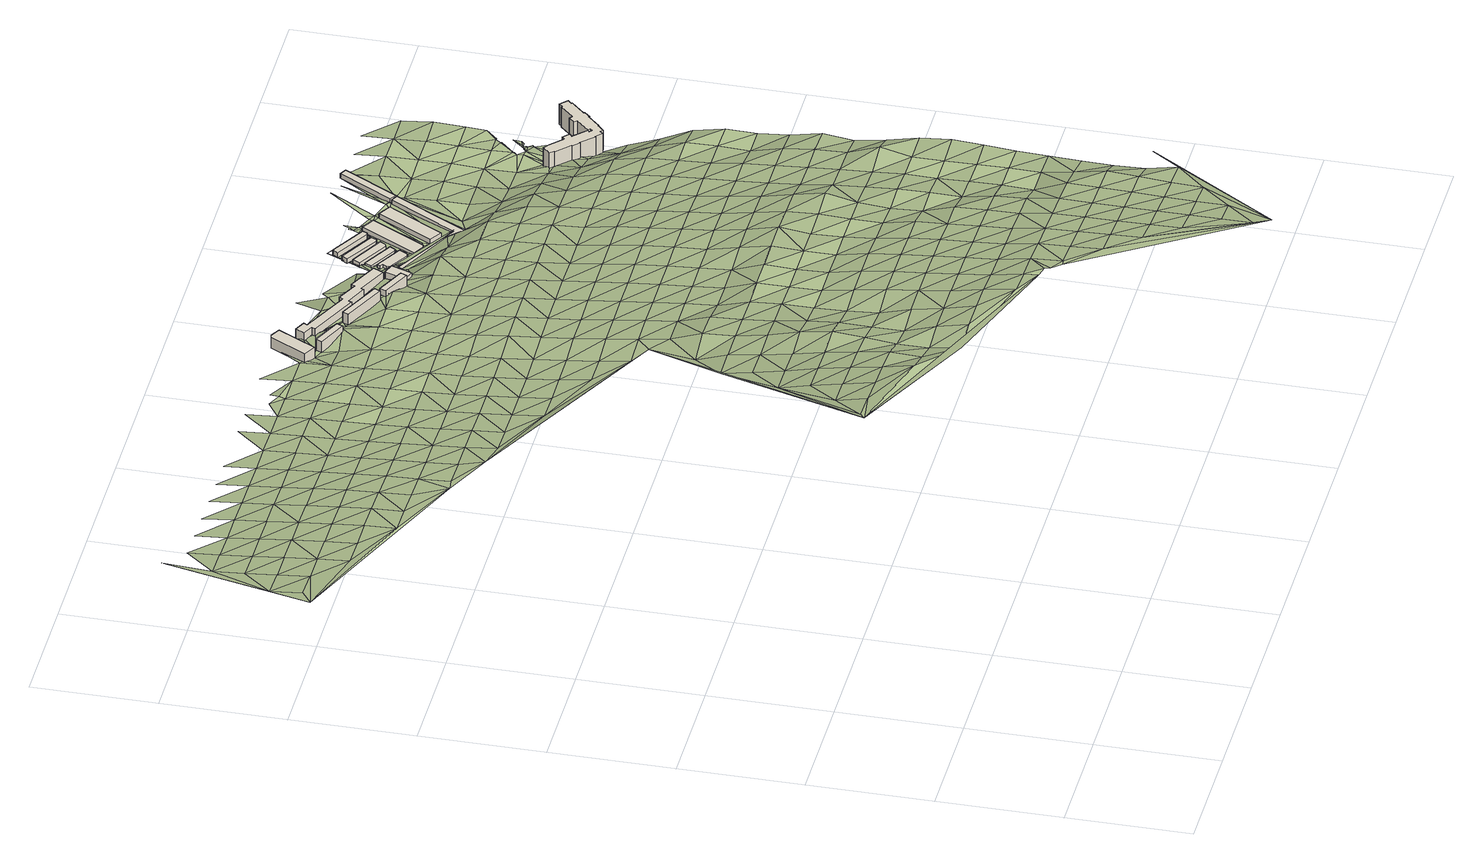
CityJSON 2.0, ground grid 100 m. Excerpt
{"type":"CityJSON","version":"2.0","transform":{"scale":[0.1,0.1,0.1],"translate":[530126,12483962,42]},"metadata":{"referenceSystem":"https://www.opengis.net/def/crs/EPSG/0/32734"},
"CityObjects":{
"building1":{"type":"Building","attributes":{"building":"apartments","building:levels":3,"building:flats":"8","building_height":9.7,"plus_code":"4FRW3F73+6V9","ground_height":58.53,"roof_height":68.23},"geometry":[{"type":"Solid","lod":"1","boundaries":[[[[0,1,2,3]],[[1,4,5,2]],[[4,6,7,5]],[[6,8,9,7]],[[8,0,3,9]],[[3,2,5,7,9]],[[8,6,4,1,0]]]]}]},
"building2":{"type":"Building","attributes":{"building":"apartments","building:levels":3,"building:flats":"4","building_height":9.7,"plus_code":"4FRW3F73+4XF","ground_height":58.53,"roof_height":68.23},"geometry":[{"type":"Solid","lod":"1","boundaries":[[[[10,11,12,13]],[[11,14,15,12]],[[14,16,17,15]],[[16,10,13,17]],[[13,12,15,17]],[[16,14,11,10]]]]}]},
"building3":{"type":"Building","attributes":{"building":"apartments","building:levels":3,"building:flats":"6","building_height":9.7,"plus_code":"4FRW3F74+348","ground_height":65.49,"roof_height":75.19},"geometry":[{"type":"Solid","lod":"1","boundaries":[[[[18,19,20,21]],[[19,22,23,20]],[[22,24,25,23]],[[24,18,21,25]],[[21,20,23,25]],[[24,22,19,18]]]]}]},
"building4":{"type":"Building","attributes":{"building":"apartments","building:levels":3,"building:flats":"22","building_height":9.7,"plus_code":"4FRW3F74+44Q","ground_height":54.53,"roof_height":64.23},"geometry":[{"type":"Solid","lod":"1","boundaries":[[[[26,27,28,29]],[[27,30,31,28]],[[30,32,33,31]],[[32,34,35,33]],[[34,36,37,35]],[[36,38,39,37]],[[38,40,41,39]],[[40,42,43,41]],[[42,44,45,43]],[[44,46,47,45]],[[46,48,49,47]],[[48,50,51,49]],[[50,52,53,51]],[[52,54,55,53]],[[54,56,57,55]],[[56,26,29,57]],[[29,28,31,33,35,37,39,41,43,45,47,49,51,53,55,57]],[[56,54,52,50,48,46,44,42,40,38,36,34,32,30,27,26]]]]}]},
"building5":{"type":"Building","attributes":{"building":"apartments","building:levels":3,"building:flats":"4","building_height":9.7,"plus_code":"4FRW3F74+274","ground_height":61.96,"roof_height":71.66},"geometry":[{"type":"Solid","lod":"1","boundaries":[[[[58,59,60,61]],[[59,62,63,60]],[[62,64,65,63]],[[64,58,61,65]],[[61,60,63,65]],[[64,62,59,58]]]]}]},
"building6":{"type":"Building","attributes":{"building":"apartments","building:levels":3,"building:flats":"4","building_height":9.7,"plus_code":"4FRW3F74+294","ground_height":54.16,"roof_height":63.86},"geometry":[{"type":"Solid","lod":"1","boundaries":[[[[66,67,68,69]],[[67,70,71,68]],[[70,72,73,71]],[[72,66,69,73]],[[69,68,71,73]],[[72,70,67,66]]]]}]},
"building7":{"type":"Building","attributes":{"building":"warehouse","building:levels":1,"building_height":4.1,"plus_code":"4FRW3F74+3H2","ground_height":43.44,"roof_height":47.54},"geometry":[{"type":"Solid","lod":"1","boundaries":[[[[74,75,76,77]],[[75,78,79,76]],[[78,80,81,79]],[[80,82,83,81]],[[82,84,85,83]],[[84,86,87,85]],[[86,88,89,87]],[[88,74,77,89]],[[77,76,79,81,83,85,87,89]],[[88,86,84,82,80,78,75,74]]]]}]},
"building8":{"type":"Building","attributes":{"building":"warehouse","building:levels":1,"building_height":4.1,"plus_code":"4FRW3F74+3HP","ground_height":42.03,"roof_height":46.13},"geometry":[{"type":"Solid","lod":"1","boundaries":[[[[90,91,92,93]],[[91,94,95,92]],[[94,96,97,95]],[[96,98,99,97]],[[98,90,93,99]],[[93,92,95,97,99]],[[98,96,94,91,90]]]]}]},
"building9":{"type":"Building","attributes":{"building":"warehouse","building:levels":1,"building_height":4.1,"plus_code":"4FRW3F74+4H9","ground_height":42.03,"roof_height":46.13},"geometry":[{"type":"Solid","lod":"1","boundaries":[[[[100,101,102,103]],[[101,104,105,102]],[[104,106,107,105]],[[106,108,109,107]],[[108,100,103,109]],[[103,102,105,107,109]],[[108,106,104,101,100]]]]}]},
"building10":{"type":"Building","attributes":{"building":"warehouse","building:levels":1,"building_height":4.1,"plus_code":"4FRW3F74+4JR","ground_height":42.03,"roof_height":46.13},"geometry":[{"type":"Solid","lod":"1","boundaries":[[[[110,111,112,113]],[[111,114,115,112]],[[114,116,117,115]],[[116,118,119,117]],[[118,110,113,119]],[[113,112,115,117,119]],[[118,116,114,111,110]]]]}]},
"building11":{"type":"Building","attributes":{"building":"warehouse","building:levels":1,"building_height":4.1,"plus_code":"4FRW3F64+XH9","ground_height":46.4,"roof_height":50.5},"geometry":[{"type":"Solid","lod":"1","boundaries":[[[[120,121,122,123]],[[121,124,125,122]],[[124,126,127,125]],[[126,128,129,127]],[[128,130,131,129]],[[130,132,133,131]],[[132,134,135,133]],[[134,120,123,135]],[[123,122,125,127,129,131,133,135]],[[134,132,130,128,126,124,121,120]]]]}]},
"building12":{"type":"Building","attributes":{"building":"warehouse","building:levels":1,"building_height":4.1,"plus_code":"4FRW3F74+5JG","ground_height":43.79,"roof_height":47.89},"geometry":[{"type":"Solid","lod":"1","boundaries":[[[[136,137,138,139]],[[137,140,141,138]],[[140,142,143,141]],[[142,144,145,143]],[[144,136,139,145]],[[139,138,141,143,145]],[[144,142,140,137,136]]]]}]},
"building13":{"type":"Building","attributes":{"building":"warehouse","building:levels":1,"building_height":4.1,"plus_code":"4FRW3F74+3M9","ground_height":42.03,"roof_height":46.13},"geometry":[{"type":"Solid","lod":"1","boundaries":[[[[146,147,148,149]],[[147,150,151,148]],[[150,152,153,151]],[[152,154,155,153]],[[154,146,149,155]],[[149,148,151,153,155]],[[154,152,150,147,146]]]]}]},
"building14":{"type":"Building","attributes":{"building":"warehouse","building:levels":1,"building_height":4.1,"plus_code":"4FRW3F74+2QM","ground_height":44.75,"roof_height":48.85},"geometry":[{"type":"Solid","lod":"1","boundaries":[[[[156,157,158,159]],[[157,160,161,158]],[[160,162,163,161]],[[162,156,159,163]],[[159,158,161,163]],[[162,160,157,156]]]]}]},
"building15":{"type":"Building","attributes":{"building":"warehouse","building:levels":1,"building_height":4.1,"plus_code":"4FRW3F74+5WQ","ground_height":46.54,"roof_height":50.64},"geometry":[{"type":"Solid","lod":"1","boundaries":[[[[164,165,166,167]],[[165,168,169,166]],[[168,170,171,169]],[[170,164,167,171]],[[167,166,169,171]],[[170,168,165,164]]]]}]},
"building16":{"type":"Building","attributes":{"address":"Browning Road Salt River Cape Town","building":"dormitory","building:levels":6,"beds":"150","residential":"university","operator":"Cape Peninsula University of Technology","building_height":18.1,"plus_code":"4FRW3F65+M68","ground_height":47,"roof_height":65.1},"geometry":[{"type":"Solid","lod":"1","boundaries":[[[[172,173,174,175]],[[173,176,177,174]],[[176,178,179,177]],[[178,180,181,179]],[[180,182,183,181]],[[182,184,185,183]],[[184,186,187,185]],[[186,188,189,187]],[[188,190,191,189]],[[190,192,193,191]],[[192,194,195,193]],[[194,196,197,195]],[[196,198,199,197]],[[198,200,201,199]],[[200,202,203,201]],[[202,204,205,203]],[[204,206,207,205]],[[206,208,209,207]],[[208,210,211,209]],[[210,212,213,211]],[[212,214,215,213]],[[214,216,217,215]],[[216,218,219,217]],[[218,220,221,219]],[[220,222,223,221]],[[222,224,225,223]],[[224,226,227,225]],[[226,228,229,227]],[[228,230,231,229]],[[230,232,233,231]],[[232,234,235,233]],[[234,236,237,235]],[[236,238,239,237]],[[238,240,241,239]],[[240,242,243,241]],[[242,244,245,243]],[[244,246,247,245]],[[246,248,249,247]],[[248,250,251,249]],[[250,172,175,251]],[[175,174,177,179,181,183,185,187,189,191,193,195,197,199,201,203,205,207,209,211,213,215,217,219,221,223,225,227,229,231,233,235,237,239,241,243,245,247,249,251]],[[250,248,246,244,242,240,238,236,234,232,230,228,226,224,222,220,218,216,214,212,210,208,206,204,202,200,198,196,194,192,190,188,186,184,182,180,178,176,173,172]]]]}]},
"terrain1":{"type":"TINRelief","geometry":[{"type":"CompositeSurface","lod":"1","boundaries":[[[252,253,254]],[[255,253,252]],[[254,253,255]],[[255,252,256]],[[252,254,257]],[[255,258,254]],[[258,259,254]],[[259,260,254]],[[258,255,261]],[[252,262,256]],[[261,255,256]],[[260,257,254]],[[263,259,258]],[[258,261,263]],[[260,259,264]],[[265,261,256]],[[264,259,263]],[[264,266,260]],[[263,261,267]],[[261,265,268]],[[256,262,265]],[[269,260,266]],[[267,264,263]],[[267,261,268]],[[262,252,270]],[[271,266,264]],[[268,265,272]],[[264,267,271]],[[262,272,265]],[[269,266,273]],[[268,274,267]],[[273,266,271]],[[274,268,272]],[[267,275,271]],[[275,267,274]],[[262,276,272]],[[273,271,277]],[[274,272,276]],[[262,278,276]],[[277,271,275]],[[279,273,280]],[[275,274,281]],[[280,273,277]],[[262,270,278]],[[276,281,274]],[[277,275,282]],[[281,283,275]],[[276,278,284]],[[282,280,277]],[[275,283,282]],[[281,276,284]],[[278,285,284]],[[278,270,285]],[[286,287,280]],[[283,281,288]],[[280,282,286]],[[288,281,284]],[[283,289,282]],[[290,291,292]],[[285,293,284]],[[285,270,293]],[[289,283,288]],[[282,294,286]],[[293,270,295]],[[288,284,296]],[[294,282,289]],[[293,296,284]],[[270,297,295]],[[298,290,292]],[[286,299,300]],[[291,290,301]],[[289,288,302]],[[286,294,299]],[[295,303,293]],[[296,302,288]],[[292,291,304]],[[295,297,303]],[[294,289,305]],[[306,296,293]],[[289,302,305]],[[301,290,298]],[[298,292,307]],[[303,306,293]],[[299,294,308]],[[309,302,296]],[[308,294,305]],[[306,309,296]],[[310,299,311]],[[312,298,307]],[[303,297,313]],[[292,304,307]],[[305,302,314]],[[311,299,308]],[[313,306,303]],[[309,314,302]],[[312,315,298]],[[316,313,297]],[[317,308,305]],[[298,315,301]],[[291,318,304]],[[309,306,319]],[[314,317,305]],[[291,301,320]],[[321,312,307]],[[319,306,313]],[[311,308,322]],[[307,304,321]],[[316,297,323]],[[324,314,309]],[[317,322,308]],[[312,325,315]],[[309,319,324]],[[326,311,327]],[[313,316,328]],[[321,325,312]],[[317,314,329]],[[322,327,311]],[[328,319,313]],[[301,315,330]],[[329,314,324]],[[331,328,316]],[[332,321,304]],[[325,330,315]],[[323,331,316]],[[322,317,333]],[[329,334,317]],[[324,319,335]],[[325,321,336]],[[319,328,337]],[[330,338,301]],[[322,333,327]],[[317,334,333]],[[321,332,336]],[[318,332,304]],[[335,329,324]],[[335,319,337]],[[339,301,338]],[[320,340,291]],[[330,325,341]],[[328,331,342]],[[323,343,331]],[[339,320,301]],[[336,341,325]],[[334,329,344]],[[327,333,345]],[[297,346,323]],[[337,328,342]],[[338,330,347]],[[344,329,335]],[[342,331,343]],[[291,348,318]],[[332,349,336]],[[327,345,350]],[[341,347,330]],[[318,349,332]],[[337,351,335]],[[334,352,333]],[[344,353,334]],[[343,323,354]],[[339,338,355]],[[341,336,356]],[[351,337,342]],[[347,357,338]],[[352,345,333]],[[334,353,352]],[[349,356,336]],[[344,335,358]],[[320,339,355]],[[355,338,357]],[[341,359,347]],[[358,335,351]],[[360,342,343]],[[349,318,361]],[[354,362,343]],[[356,359,341]],[[363,354,323]],[[346,297,340]],[[353,344,364]],[[345,352,365]],[[342,360,351]],[[357,347,366]],[[364,344,358]],[[360,343,362]],[[367,320,355]],[[356,349,368]],[[345,365,369]],[[359,366,347]],[[370,352,353]],[[367,371,320]],[[361,368,349]],[[372,355,357]],[[353,364,370]],[[346,363,323]],[[358,351,373]],[[374,362,354]],[[359,356,375]],[[351,360,376]],[[366,372,357]],[[365,352,377]],[[363,374,354]],[[356,368,375]],[[373,364,358]],[[378,367,355]],[[361,318,379]],[[351,376,373]],[[377,352,370]],[[340,320,371]],[[366,359,380]],[[372,378,355]],[[360,362,381]],[[368,361,382]],[[374,383,362]],[[375,380,359]],[[384,371,367]],[[385,365,377]],[[386,365,385]],[[381,376,360]],[[370,364,387]],[[372,366,388]],[[389,364,373]],[[381,362,383]],[[378,384,367]],[[374,363,390]],[[368,391,375]],[[380,388,366]],[[377,370,387]],[[387,364,389]],[[346,390,363]],[[382,391,368]],[[379,382,361]],[[392,386,385]],[[384,393,371]],[[394,373,376]],[[383,374,395]],[[372,396,378]],[[380,375,397]],[[376,381,398]],[[388,399,372]],[[348,379,318]],[[385,377,400]],[[390,395,374]],[[393,401,371]],[[391,397,375]],[[371,401,340]],[[373,394,389]],[[384,378,396]],[[376,398,394]],[[387,400,377]],[[372,399,396]],[[380,402,388]],[[385,403,392]],[[381,383,404]],[[405,390,346]],[[391,382,406]],[[395,407,383]],[[397,402,380]],[[340,405,346]],[[392,403,408]],[[389,409,387]],[[393,384,410]],[[400,403,385]],[[379,406,382]],[[398,381,404]],[[399,388,411]],[[409,389,394]],[[407,404,383]],[[396,410,384]],[[401,405,340]],[[395,390,412]],[[402,411,388]],[[413,400,387]],[[397,391,414]],[[405,412,390]],[[406,415,391]],[[398,416,394]],[[401,393,417]],[[409,413,387]],[[410,418,393]],[[419,407,395]],[[396,399,420]],[[402,397,414]],[[416,398,404]],[[411,421,399]],[[391,415,414]],[[422,403,400]],[[405,401,417]],[[406,379,423]],[[412,419,395]],[[393,418,417]],[[424,409,394]],[[410,396,420]],[[413,422,400]],[[399,421,420]],[[411,402,425]],[[379,348,423]],[[394,416,424]],[[404,407,426]],[[427,403,428]],[[412,405,429]],[[415,406,430]],[[419,431,407]],[[425,402,414]],[[413,409,432]],[[418,410,433]],[[422,428,403]],[[429,405,417]],[[430,406,423]],[[404,426,416]],[[421,411,434]],[[424,432,409]],[[426,407,431]],[[433,410,420]],[[423,348,435]],[[412,436,419]],[[415,437,414]],[[434,411,425]],[[422,413,438]],[[418,439,417]],[[436,412,429]],[[437,415,430]],[[424,416,440]],[[422,441,428]],[[442,420,421]],[[413,432,438]],[[439,418,433]],[[443,431,419]],[[425,414,444]],[[440,416,426]],[[421,434,442]],[[423,435,445]],[[441,422,0]],[[429,417,446]],[[430,423,445]],[[436,443,419]],[[444,414,437]],[[435,447,445]],[[447,448,449]],[[432,424,450]],[[433,420,451]],[[452,422,438]],[[446,417,439]],[[422,452,0]],[[425,453,434]],[[450,424,440]],[[451,420,442]],[[447,449,445]],[[441,454,428]],[[426,431,455]],[[429,456,436]],[[437,430,457]],[[443,458,431]],[[425,444,453]],[[432,459,438]],[[460,439,433]],[[456,429,446]],[[445,457,430]],[[461,449,448]],[[455,440,426]],[[452,16,0]],[[434,462,442]],[[459,432,450]],[[455,431,458]],[[451,460,433]],[[14,0,16]],[[443,436,463]],[[437,464,444]],[[453,462,434]],[[14,465,0]],[[446,439,466]],[[456,463,436]],[[457,464,437]],[[452,438,467]],[[468,450,440]],[[445,449,469]],[[451,442,470]],[[471,438,459]],[[460,466,439]],[[461,472,449]],[[473,0,465]],[[452,467,16]],[[458,443,474]],[[475,453,444]],[[440,455,468]],[[462,470,442]],[[467,438,471]],[[456,446,476]],[[457,445,469]],[[14,477,465]],[[463,474,443]],[[449,472,469]],[[475,444,464]],[[450,478,459]],[[479,460,451]],[[466,476,446]],[[473,465,477]],[[462,453,480]],[[478,450,468]],[[479,451,470]],[[477,14,481]],[[461,448,482]],[[455,458,483]],[[484,463,456]],[[464,457,485]],[[14,486,481]],[[474,487,458]],[[475,480,453]],[[459,488,471]],[[472,461,489]],[[471,490,467]],[[476,484,456]],[[485,457,469]],[[471,24,490]],[[468,455,483]],[[491,466,460]],[[492,470,462]],[[467,490,486]],[[488,459,478]],[[483,458,487]],[[479,493,460]],[[489,461,494]],[[477,481,495]],[[474,463,496]],[[497,475,464]],[[480,492,462]],[[22,486,490]],[[486,22,481]],[[490,24,22]],[[476,466,491]],[[498,469,472]],[[24,471,499]],[[484,496,463]],[[460,493,491]],[[464,485,497]],[[478,468,500]],[[479,470,501]],[[494,461,482]],[[499,471,488]],[[498,472,489]],[[502,487,474]],[[480,475,503]],[[483,500,468]],[[492,501,470]],[[22,504,481]],[[484,476,505]],[[485,469,506]],[[496,502,474]],[[497,503,475]],[[507,493,479]],[[508,489,494]],[[491,505,476]],[[506,469,498]],[[488,478,509]],[[510,511,512]],[[492,480,513]],[[500,514,478]],[[501,507,479]],[[515,508,494]],[[499,516,24]],[[517,515,494]],[[483,487,518]],[[496,484,519]],[[497,485,520]],[[502,521,487]],[[480,503,513]],[[481,504,522]],[[509,499,488]],[[493,523,491]],[[489,524,498]],[[494,482,517]],[[478,514,509]],[[484,505,519]],[[520,485,506]],[[504,22,525]],[[500,483,518]],[[501,492,526]],[[518,487,521]],[[493,507,523]],[[508,524,489]],[[502,496,527]],[[528,503,497]],[[510,529,511]],[[513,526,492]],[[505,491,530]],[[531,506,498]],[[499,532,516]],[[519,527,496]],[[515,517,533]],[[528,497,520]],[[534,514,500]],[[507,501,535]],[[536,508,515]],[[509,537,499]],[[530,491,523]],[[524,531,498]],[[522,504,525]],[[499,537,532]],[[521,502,538]],[[539,513,503]],[[534,500,518]],[[526,535,501]],[[536,515,533]],[[516,532,525]],[[519,505,540]],[[527,538,502]],[[539,503,528]],[[541,509,514]],[[542,525,532]],[[524,508,543]],[[520,506,544]],[[529,34,511]],[[530,540,505]],[[531,545,506]],[[523,507,546]],[[526,513,547]],[[548,522,525]],[[548,549,522]],[[482,550,517]],[[541,514,534]],[[535,551,507]],[[508,536,543]],[[548,525,542]],[[518,521,552]],[[553,527,519]],[[533,517,550]],[[528,520,544]],[[538,554,521]],[[34,555,511]],[[506,545,544]],[[547,513,539]],[[509,64,537]],[[530,523,546]],[[531,524,556]],[[537,64,532]],[[540,553,519]],[[546,507,551]],[[534,518,552]],[[557,535,526]],[[536,533,550]],[[558,509,541]],[[552,521,554]],[[543,556,524]],[[538,527,559]],[[558,64,509]],[[539,528,560]],[[561,511,555]],[[542,58,548]],[[557,526,547]],[[540,530,562]],[[545,531,563]],[[564,555,34]],[[564,34,565]],[[553,559,527]],[[544,560,528]],[[541,534,566]],[[551,535,567]],[[536,568,543]],[[546,562,530]],[[556,563,531]],[[569,554,538]],[[552,566,534]],[[567,535,557]],[[550,568,536]],[[555,564,570]],[[571,572,548]],[[553,540,573]],[[64,558,574]],[[547,539,575]],[[64,574,58]],[[559,569,538]],[[560,576,539]],[[58,571,548]],[[577,550,482]],[[578,546,551]],[[556,543,579]],[[544,545,580]],[[562,573,540]],[[563,581,545]],[[58,574,582]],[[558,541,583]],[[574,558,584]],[[557,547,575]],[[566,585,541]],[[578,551,567]],[[579,543,568]],[[539,576,575]],[[571,58,582]],[[552,554,586]],[[559,553,587]],[[560,544,580]],[[569,588,554]],[[545,581,580]],[[582,574,589]],[[562,546,590]],[[556,591,563]],[[541,585,583]],[[553,573,587]],[[584,558,583]],[[582,589,571]],[[566,552,586]],[[567,557,592]],[[586,554,588]],[[590,546,578]],[[591,556,579]],[[564,593,570]],[[569,559,594]],[[576,560,595]],[[577,568,550]],[[592,557,575]],[[596,571,589]],[[597,573,562]],[[581,563,598]],[[587,594,559]],[[595,560,580]],[[66,596,589]],[[585,566,599]],[[578,567,600]],[[579,568,577]],[[596,593,564]],[[597,562,590]],[[598,563,591]],[[601,66,584]],[[588,569,602]],[[584,583,601]],[[576,603,575]],[[599,566,586]],[[600,567,592]],[[577,482,604]],[[605,587,573]],[[594,602,569]],[[603,576,595]],[[585,606,583]],[[590,578,607]],[[596,66,608]],[[609,591,579]],[[580,581,610]],[[605,573,597]],[[611,581,598]],[[66,601,612]],[[592,575,613]],[[599,606,585]],[[578,600,607]],[[577,609,579]],[[614,66,612]],[[615,596,608]],[[586,588,616]],[[594,587,617]],[[595,580,610]],[[602,618,588]],[[593,596,615]],[[581,611,610]],[[613,575,603]],[[614,608,66]],[[583,619,601]],[[597,590,620]],[[591,621,598]],[[617,587,605]],[[599,586,616]],[[592,622,600]],[[612,601,619]],[[606,619,583]],[[616,588,618]],[[607,620,590]],[[609,621,591]],[[623,615,608]],[[624,602,594]],[[603,595,625]],[[592,613,622]],[[626,608,614]],[[605,597,627]],[[628,611,598]],[[623,608,629]],[[624,594,617]],[[610,625,595]],[[614,630,626]],[[626,629,608]],[[631,606,599]],[[604,482,632]],[[620,627,597]],[[621,628,598]],[[633,623,629]],[[614,634,630]],[[618,602,635]],[[607,600,636]],[[609,577,604]],[[631,599,616]],[[600,622,637]],[[629,626,638]],[[633,639,623]],[[640,633,629]],[[617,605,641]],[[613,603,642]],[[635,602,624]],[[643,612,619]],[[625,644,603]],[[619,606,645]],[[620,607,636]],[[621,609,604]],[[610,611,646]],[[647,623,639]],[[605,627,641]],[[636,600,637]],[[628,648,611]],[[633,649,639]],[[634,650,630]],[[651,616,618]],[[622,613,642]],[[645,606,631]],[[603,644,642]],[[652,633,640]],[[624,617,653]],[[625,610,646]],[[618,635,651]],[[611,648,646]],[[623,647,654]],[[639,655,647]],[[627,620,656]],[[628,621,657]],[[658,650,634]],[[653,617,641]],[[634,614,659]],[[658,634,660]],[[661,631,616]],[[662,637,622]],[[649,106,639]],[[663,619,645]],[[652,640,74]],[[656,620,636]],[[604,657,621]],[[663,643,619]],[[664,635,624]],[[644,625,665]],[[647,666,140]],[[661,616,651]],[[660,634,667]],[[662,622,642]],[[660,74,658]],[[627,668,641]],[[648,628,669]],[[654,647,140]],[[653,664,624]],[[665,625,646]],[[116,647,655]],[[670,74,660]],[[671,645,631]],[[649,90,106]],[[636,637,672]],[[156,667,634]],[[74,670,652]],[[656,668,627]],[[657,669,628]],[[673,643,663]],[[660,90,670]],[[635,674,651]],[[644,675,642]],[[631,661,671]],[[672,637,662]],[[660,108,90]],[[634,659,156]],[[653,641,676]],[[140,666,677]],[[664,674,635]],[[675,644,665]],[[678,663,645]],[[655,100,116]],[[667,156,679]],[[678,673,663]],[[680,656,636]],[[646,648,681]],[[106,90,108]],[[668,676,641]],[[669,682,648]],[[683,679,156]],[[684,661,651]],[[662,642,685]],[[686,645,671]],[[680,636,672]],[[678,645,686]],[[687,664,653]],[[665,646,681]],[[677,666,688]],[[674,684,651]],[[648,682,681]],[[685,642,675]],[[118,100,108]],[[689,108,660]],[[668,656,690]],[[116,100,118]],[[659,157,156]],[[687,653,676]],[[662,691,672]],[[680,690,656]],[[692,693,694]],[[654,692,695]],[[671,661,696]],[[674,664,697]],[[675,665,698]],[[684,699,661]],[[679,683,700]],[[108,689,118]],[[691,662,685]],[[701,677,688]],[[702,676,668]],[[686,703,678]],[[664,687,697]],[[683,156,162]],[[698,665,681]],[[689,688,118]],[[686,671,696]],[[704,680,672]],[[696,661,699]],[[690,702,668]],[[689,701,688]],[[684,674,705]],[[694,695,692]],[[675,706,685]],[[704,672,691]],[[695,694,707]],[[689,694,701]],[[708,687,676]],[[697,705,674]],[[707,694,689]],[[706,675,698]],[[686,709,703]],[[690,680,710]],[[707,689,711]],[[702,708,676]],[[712,157,659]],[[699,684,713]],[[700,683,162]],[[691,685,714]],[[696,709,686]],[[680,704,710]],[[711,689,715]],[[716,717,711]],[[715,716,711]],[[697,687,718]],[[705,713,684]],[[714,685,706]],[[719,678,703]],[[716,715,720]],[[689,700,715]],[[721,702,690]],[[708,718,687]],[[704,691,722]],[[709,723,703]],[[690,710,721]],[[700,724,715]],[[696,699,725]],[[726,705,697]],[[713,727,699]],[[722,691,714]],[[157,712,728]],[[702,729,708]],[[700,730,724]],[[703,723,731]],[[718,726,697]],[[700,162,730]],[[696,725,709]],[[704,732,710]],[[724,730,733]],[[725,699,727]],[[721,729,702]],[[713,705,734]],[[730,162,728]],[[731,735,703]],[[732,704,722]],[[718,708,736]],[[726,734,705]],[[735,719,703]],[[728,737,730]],[[710,738,721]],[[729,736,708]],[[723,709,739]],[[740,727,713]],[[709,725,741]],[[738,710,732]],[[728,712,737]],[[742,726,718]],[[730,743,733]],[[734,740,713]],[[744,737,712]],[[731,723,739]],[[729,721,745]],[[709,741,739]],[[736,742,718]],[[712,719,744]],[[744,746,737]],[[745,721,738]],[[744,719,747]],[[735,747,719]],[[727,748,725]],[[734,726,749]],[[740,750,727]],[[735,731,751]],[[736,729,752]],[[726,742,749]],[[748,741,725]],[[727,750,748]],[[739,751,731]],[[752,729,745]],[[737,746,753]],[[740,734,754]],[[747,735,755]],[[756,742,736]],[[749,754,734]],[[170,746,744]],[[751,755,735]],[[752,756,736]],[[757,739,741]],[[750,740,758]],[[741,748,759]],[[749,742,760]],[[754,758,740]],[[755,761,747]],[[739,757,751]],[[750,762,748]],[[741,759,757]],[[756,760,742]],[[168,747,761]],[[759,748,763]],[[764,754,749]],[[750,758,765]],[[763,748,762]],[[762,750,766]],[[767,755,751]],[[760,764,749]],[[750,765,766]],[[762,768,763]],[[751,757,767]],[[759,763,769]],[[770,758,754]],[[762,766,771]],[[764,770,754]],[[772,761,755]],[[759,773,757]],[[758,774,765]],[[775,766,765]],[[767,776,755]],[[777,759,769]],[[778,779,769]],[[774,775,765]],[[761,772,780]],[[769,779,777]],[[770,781,758]],[[755,776,772]],[[777,773,759]],[[782,774,758]],[[783,775,774]],[[784,785,779]],[[767,757,786]],[[758,781,782]],[[779,785,787]],[[757,773,788]],[[789,785,784]],[[777,779,787]],[[757,788,786]],[[774,782,790]],[[776,767,791]],[[789,792,785]],[[787,773,777]],[[793,794,795]],[[788,773,796]],[[785,792,787]],[[786,791,767]],[[795,797,793]],[[798,795,799]],[[800,789,793]],[[787,801,802]],[[787,803,801]],[[800,792,789]],[[788,804,786]],[[803,787,792]],[[772,776,805]],[[791,806,776]],[[807,801,803]],[[808,803,792]],[[809,804,788]],[[807,803,810]],[[786,811,791]],[[801,807,812]],[[805,813,772]],[[786,804,811]],[[776,806,805]],[[807,814,815]],[[812,807,815]],[[816,791,811]],[[806,791,817]],[[816,811,818]],[[791,816,817]],[[806,819,805]],[[806,817,819]],[[820,805,821]],[[805,819,821]]]}]}
},
"vertices":[
[3531,6806,165],[3698,7118,165],[3698,7118,262],[3531,6806,262],[3618,7160,165],[3618,7160,262],[3587,7153,165],[3587,7153,262],[3430,6860,165],[3430,6860,262],
[3854,6660,165],[3878,6712,165],[3878,6712,262],[3854,6660,262],[3639,6820,165],[3639,6820,262],[3615,6768,165],[3615,6768,262],
[4274,6464,235],[4297,6514,235],[4297,6514,332],[4274,6464,332],[3938,6681,235],[3938,6681,332],[3914,6630,235],[3914,6630,332],
[4678,6533,125],[4717,6615,125],[4717,6615,222],[4678,6533,222],[4468,6733,125],[4468,6733,222],[4454,6702,125],[4454,6702,222],[4282,6783,125],[4282,6783,222],[4267,6752,125],[4267,6752,222],[3869,6940,125],[3869,6940,222],[3884,6970,125],[3884,6970,222],[3797,7011,125],[3797,7011,222],[3761,6936,125],[3761,6936,222],[3842,6898,125],[3842,6898,222],[3828,6868,125],[3828,6868,222],[4237,6676,125],[4237,6676,222],[4250,6705,125],[4250,6705,222],[4420,6624,125],[4420,6624,222],[4432,6649,125],[4432,6649,222],
[4593,6377,200],[4354,6487,200],[4354,6487,297],[4593,6377,297],[4331,6437,200],[4331,6437,297],[4569,6327,200],[4569,6327,297],
[4782,6490,122],[4692,6522,122],[4692,6522,219],[4782,6490,219],[4632,6351,122],[4632,6351,219],[4722,6320,122],[4722,6320,219],
[5232,6530,14],[5008,6654,14],[5008,6654,55],[5232,6530,55],[4992,6626,14],[4992,6626,55],[5018,6611,14],[5018,6611,55],[4998,6575,14],[4998,6575,55],[5003,6551,14],[5003,6551,55],[5169,6457,14],[5169,6457,55],[5194,6461,14],[5194,6461,55],
[5281,6614,0],[5029,6753,0],[5029,6753,41],[5281,6614,41],[4997,6695,0],[4997,6695,41],[5231,6566,0],[5231,6566,41],[5255,6568,0],[5255,6568,41],
[5330,6701,0],[5051,6851,0],[5051,6851,41],[5330,6701,41],[5017,6789,0],[5017,6789,41],[5279,6648,0],[5279,6648,41],[5305,6655,0],[5305,6655,41],
[5372,6780,0],[5079,6941,0],[5079,6941,41],[5372,6780,41],[5050,6892,0],[5050,6892,41],[5324,6731,0],[5324,6731,41],[5352,6734,0],[5352,6734,41],
[4932,6500,44],[4898,6434,44],[4898,6434,85],[4932,6500,85],[5346,6188,44],[5346,6188,85],[5349,6198,44],[5349,6198,85],[5548,6088,44],[5548,6088,85],[5887,6696,44],[5887,6696,85],[5832,6726,44],[5832,6726,85],[5524,6177,44],[5524,6177,85],
[5413,6855,18],[5120,7020,18],[5120,7020,59],[5413,6855,59],[5090,6976,18],[5090,6976,59],[5377,6813,18],[5377,6813,59],[5396,6816,18],[5396,6816,59],
[5489,6875,0],[5237,6419,0],[5237,6419,41],[5489,6875,41],[5331,6368,0],[5331,6368,41],[5355,6373,0],[5355,6373,41],[5599,6814,0],[5599,6814,41],
[5398,6329,28],[5505,6269,28],[5505,6269,69],[5398,6329,69],[5761,6723,28],[5761,6723,69],[5654,6783,28],[5654,6783,69],
[5838,6736,45],[5893,6704,45],[5893,6704,86],[5838,6736,86],[6142,7149,45],[6142,7149,86],[6089,7178,45],[6089,7178,86],
[7147,5724,50],[7117,5693,50],[7117,5693,231],[7147,5724,231],[7111,5699,50],[7111,5699,231],[7004,5590,50],[7004,5590,231],[6982,5611,50],[6982,5611,231],[6936,5563,50],[6936,5563,231],[6958,5543,50],[6958,5543,231],[6858,5440,50],[6858,5440,231],[6875,5424,50],[6875,5424,231],[6857,5405,50],[6857,5405,231],[6837,5423,50],[6837,5423,231],[6852,5438,50],[6852,5438,231],[6749,5537,50],[6749,5537,231],[6772,5560,50],[6772,5560,231],[6723,5607,50],[6723,5607,231],[6701,5584,50],[6701,5584,231],[6588,5692,50],[6588,5692,231],[6584,5689,50],[6584,5689,231],[6556,5716,50],[6556,5716,231],[6494,5653,50],[6494,5653,231],[6523,5624,50],[6523,5624,231],[6517,5618,50],[6517,5618,231],[6625,5511,50],[6625,5511,231],[6620,5506,50],[6620,5506,231],[6672,5454,50],[6672,5454,231],[6679,5460,50],[6679,5460,231],[6780,5360,50],[6780,5360,231],[6784,5365,50],[6784,5365,231],[6833,5317,50],[6833,5317,231],[6858,5342,50],[6858,5342,231],[6878,5323,50],[6878,5323,231],[6929,5375,50],[6929,5375,231],[6933,5371,50],[6933,5371,231],[7030,5468,50],[7030,5468,231],[7033,5464,50],[7033,5464,231],[7079,5511,50],[7079,5511,231],[7072,5518,50],[7072,5518,231],[7183,5630,50],[7183,5630,231],[7176,5636,50],[7176,5636,231],[7206,5667,50],[7206,5667,231],
[1,6050,400],[133,6137,389],[133,6392,361],[384,6137,371],[635,5887,382],[471,7303,263],[384,6392,345],[384,6642,322],[384,6892,304],[635,6137,362],[1136,5637,383],[635,6392,337],[635,6642,311],[885,5887,375],[635,6892,287],[885,6392,329],[885,6137,354],[635,7142,265],[1792,5375,347],[885,6642,302],[1136,5887,370],[885,6892,276],[1136,6137,348],[1136,6392,321],[1387,5887,358],[1136,6642,294],[1387,5637,369],[885,7142,254],[1136,6892,269],[1387,6137,337],[1387,6642,283],[1387,6392,310],[1637,5887,339],[1637,5637,351],[1387,6892,258],[1136,7142,244],[1637,6137,322],[1637,6392,298],[2640,2387,901],[2605,2353,901],[2891,2387,882],[1888,5637,333],[1637,6642,272],[1888,5387,347],[1888,5887,319],[2175,5185,360],[2891,2637,828],[1637,6892,248],[1387,7142,234],[3141,3137,698],[1888,6137,301],[2139,5387,334],[3392,2137,887],[1888,6392,284],[2139,5637,314],[3141,2387,861],[1888,6642,261],[2139,5887,299],[1637,7142,225],[1888,6892,241],[3141,2637,812],[2390,5387,322],[2139,6137,282],[3141,2887,760],[2390,5137,347],[2139,6392,266],[3894,1887,751],[2390,5637,300],[3392,3637,588],[3392,2387,834],[2139,6642,250],[2891,4887,348],[2390,5887,281],[3392,2637,791],[1888,7142,220],[2139,6892,234],[2640,5387,307],[2390,6137,263],[3392,2887,746],[2640,5137,328],[3643,2137,794],[2390,6642,239],[2390,6392,248],[2640,5887,268],[3643,2387,806],[2640,5637,285],[3392,3137,687],[3392,3387,634],[3781,4278,454],[3643,2637,766],[2891,5387,295],[2891,5137,318],[2640,6137,250],[2390,6892,225],[3643,4387,421],[3643,2887,727],[4911,1516,793],[3894,2137,709],[2390,7142,206],[2891,5637,276],[2640,6642,230],[2640,6392,240],[3141,4887,343],[3643,3387,627],[3894,2387,710],[3643,3137,672],[2891,5887,260],[3894,2637,731],[3141,5387,288],[4144,1887,795],[3141,5137,313],[3392,4637,380],[2891,6137,245],[2640,6892,214],[3894,2887,748],[3643,3637,588],[4144,2137,739],[2640,7142,195],[2891,6392,233],[3643,3887,508],[3894,3137,707],[3141,5887,252],[3392,4887,344],[4144,2387,663],[3141,5637,267],[2891,6642,223],[3894,3387,643],[4646,1632,817],[4144,2637,659],[3392,5387,291],[4395,1887,797],[3392,5137,315],[3894,3637,595],[2891,6892,205],[2797,6994,205],[3141,6392,230],[4144,2887,664],[3141,6137,243],[3643,4637,382],[4395,2137,736],[2911,6941,205],[3894,3887,580],[3392,5887,256],[3643,4887,352],[4144,3387,604],[4395,2387,692],[3392,5637,269],[4144,3137,642],[3141,6642,218],[3894,4137,492],[4395,2637,621],[3141,6892,200],[3643,5387,299],[3894,4387,454],[4646,1887,782],[3643,5137,325],[2947,7017,184],[3392,6137,243],[4144,3637,581],[4395,2887,601],[3894,4637,421],[3392,6392,224],[4646,2387,698],[4646,2137,731],[3643,5637,276],[4144,4137,487],[4144,3887,564],[3894,4887,387],[4395,3387,589],[4395,3137,592],[3392,6642,212],[4896,1632,793],[3643,5887,263],[4646,2637,667],[3894,5387,334],[3141,7142,181],[3392,6892,197],[4144,4387,457],[4896,1887,745],[3894,5137,358],[3643,6137,253],[4395,3637,574],[4646,2887,624],[4972,1490,815],[4144,4637,424],[4896,2137,717],[3643,6392,231],[4395,3887,501],[3894,5637,307],[3430,6860,197],[4646,3137,583],[4144,4887,390],[4896,2387,691],[5147,1632,765],[4395,4137,486],[5031,1450,783],[5100,1380,783],[5147,1382,783],[3894,5887,282],[4646,3387,578],[3643,6642,172],[4896,2637,664],[3587,7153,181],[4144,5387,343],[4395,4387,457],[5147,1887,720],[4144,5137,366],[3894,6137,271],[4646,3637,576],[5398,1132,761],[4896,2887,633],[4395,4637,427],[5147,2137,699],[3643,6892,165],[4646,3887,494],[3854,6660,235],[4144,5637,316],[5398,1632,736],[4896,3137,582],[3894,6392,268],[5398,1382,747],[3698,7118,181],[4395,4887,398],[5147,2387,677],[4646,4137,472],[3761,6936,165],[4144,5887,288],[4896,3387,570],[5147,2637,651],[3828,6868,172],[6203,5,655],[4395,5387,347],[4646,4387,454],[5398,1887,694],[3878,6712,235],[4395,5137,371],[4144,6137,275],[5649,1132,724],[3894,6642,235],[4896,3887,494],[5147,2887,625],[4896,3637,579],[5649,882,734],[3842,6898,172],[4646,4637,427],[5398,2137,676],[5649,1382,713],[4144,6392,266],[4395,5637,322],[5147,3137,573],[4646,4887,399],[5398,2387,658],[4144,6642,167],[4896,4137,473],[5649,1632,707],[5147,3387,571],[5899,882,688],[4395,6137,278],[3869,6940,172],[4144,6892,172],[3884,6970,172],[5398,2637,634],[4395,5887,296],[5899,632,690],[4274,6464,259],[6150,132,646],[4646,5387,345],[4896,4387,456],[5649,1887,668],[4646,5137,371],[4237,6676,167],[5147,3637,583],[5899,1132,683],[4297,6514,259],[5398,2887,596],[4896,4637,431],[5649,2137,653],[4267,6752,167],[5147,3887,531],[5899,1382,679],[4331,6437,259],[6150,382,643],[4646,5637,322],[5398,3137,570],[6150,632,644],[4395,6392,259],[4896,4887,399],[5649,2387,635],[5147,4137,477],[4646,5887,298],[4354,6487,259],[6150,882,643],[5899,1887,639],[5899,1632,675],[5398,3637,586],[5649,2637,619],[4420,6624,152],[4250,6705,167],[6401,382,598],[5398,3387,560],[4896,5387,338],[5147,4387,462],[4896,5137,364],[4395,6892,125],[6150,1132,641],[5649,2887,567],[4646,6137,276],[5147,4637,437],[5899,2137,632],[4395,7142,41],[5398,3887,525],[6150,1382,643],[4468,6733,152],[4454,6702,152],[4896,5637,321],[5649,3137,569],[6401,632,600],[5147,4887,405],[4437,6945,125],[4678,6533,169],[4432,6649,152],[5398,4137,482],[4632,6351,200],[5899,2637,547],[5899,2387,624],[6651,632,558],[5649,3387,576],[6401,882,602],[6150,1887,608],[6150,1632,644],[4646,6392,200],[4896,6137,280],[4722,6320,200],[4896,5887,302],[5147,5387,340],[5398,4387,455],[5147,5137,361],[4692,6522,169],[5649,3637,561],[6401,1132,609],[5899,2887,536],[4887,6782,31],[5398,4637,430],[6150,2137,594],[4717,6615,169],[5649,3887,513],[6401,1382,616],[5147,5637,322],[5899,3137,549],[4896,6392,122],[5398,4887,407],[6150,2387,544],[6902,882,540],[5649,4137,470],[5147,5887,304],[5899,3387,603],[4896,6642,42],[6651,882,568],[6401,1887,516],[6401,1632,620],[4898,6434,122],[6150,2637,551],[4932,6500,122],[4869,6672,42],[5398,5387,346],[5649,4387,445],[5398,5137,361],[5147,6137,196],[5899,3637,552],[6651,1132,587],[6150,2887,542],[4909,6657,42],[5649,4637,418],[6401,2137,524],[4998,6575,42],[5899,3887,492],[6651,1382,598],[4992,6626,42],[5003,6551,42],[5398,5637,323],[7153,1132,479],[4997,6695,42],[5147,6392,44],[5649,4887,385],[6150,3387,506],[6150,3137,526],[5018,6611,42],[5017,6789,31],[5008,6654,42],[5899,4137,459],[6401,2637,509],[5346,6188,148],[6401,2387,519],[5398,5887,300],[6651,1887,511],[5050,6892,18],[6651,1632,550],[5029,6753,14],[5169,6457,44],[5649,5137,365],[5231,6566,14],[5899,4387,425],[5116,7064,23],[5051,6851,18],[6150,3637,475],[6902,1132,490],[5194,6461,44],[5524,6177,97],[5237,6419,44],[5649,5387,342],[6401,2887,512],[5398,6137,148],[5899,4637,406],[6651,2137,513],[5079,6941,18],[5331,6368,28],[6150,3887,449],[6902,1382,480],[5255,6568,14],[5649,5637,310],[6401,3137,495],[5349,6198,148],[5899,4887,384],[6651,2387,510],[6150,4137,431],[5377,6813,20],[5548,6088,97],[5355,6373,28],[6401,3387,480],[6902,1887,491],[6902,1632,485],[5398,6392,28],[5899,5137,359],[6651,2637,502],[5649,5887,216],[6150,4387,415],[5372,6780,20],[5489,6875,20],[6401,3637,461],[6651,2887,502],[5398,6892,20],[5120,7020,23],[5413,6855,20],[5421,6889,20],[5899,5637,256],[6150,4637,396],[6902,2137,503],[5899,5387,324],[5599,6814,28],[5396,6816,20],[6401,3887,442],[5649,6137,97],[6651,3137,555],[6150,4887,372],[6902,2387,520],[5436,6889,20],[6401,4137,425],[5899,5887,147],[6651,3387,468],[5461,6939,20],[5832,6726,68],[6150,5137,344],[6902,2637,530],[5512,6905,20],[5486,6977,20],[5467,6974,20],[6401,4387,389],[5887,6696,68],[5508,7023,23],[6651,3637,457],[6902,2887,509],[5899,6137,87],[5619,6852,28],[6150,5637,183],[6401,4637,374],[6150,5387,282],[5761,6723,45],[6651,3887,432],[5676,6819,28],[5899,6392,84],[6902,3137,453],[5649,6892,28],[6401,4887,362],[5899,6642,68],[6651,4137,369],[5784,6757,68],[6902,3387,411],[6150,6137,75],[6401,5137,308],[6150,5887,95],[6651,4387,377],[5896,7211,34],[5838,6736,68],[6902,3637,437],[5899,6892,45],[5893,6704,68],[6401,5637,108],[6651,4637,372],[6401,5387,200],[6150,6392,90],[6902,3887,388],[6000,7153,34],[6651,4887,299],[6150,6642,75],[6902,4137,364],[6401,6137,76],[6651,5137,197],[6401,5887,78],[6902,4387,368],[6150,6892,67],[6517,5618,108],[6494,5653,108],[6902,4637,314],[6651,5387,111],[6620,5506,111],[6401,6392,86],[6523,5624,108],[6556,5716,68],[6902,4887,198],[6625,5511,111],[6401,6892,75],[6642,5938,71],[6780,5360,64],[6672,5454,111],[6401,6642,81],[6651,5887,71],[6584,5689,68],[6588,5692,68],[6150,7142,45],[6902,5137,106],[6833,5317,64],[6679,5460,111],[6701,5584,68],[6651,5637,68],[6651,6137,74],[6704,5878,71],[6665,5971,71],[6723,5607,68],[6784,5365,64],[6651,6392,78],[6791,5837,60],[6772,5560,68],[6749,5537,68],[6852,5438,64],[6670,5966,71],[6858,5440,64],[6857,5405,64],[6837,5423,64],[6902,5637,50],[6738,5901,71],[6732,5906,71],[6777,5883,60],[6769,6093,74],[6651,6892,68],[6651,6642,82],[6786,5920,60],[6807,5853,60],[6774,6084,74],[6787,5894,60],[6813,6139,67],[6848,6013,60],[6401,7142,58],[6815,5921,60],[6838,5944,60],[6917,6234,67],[6902,6392,85],[6820,6133,67],[6902,6642,95],[6651,7142,57],[6902,6892,64]
]}
